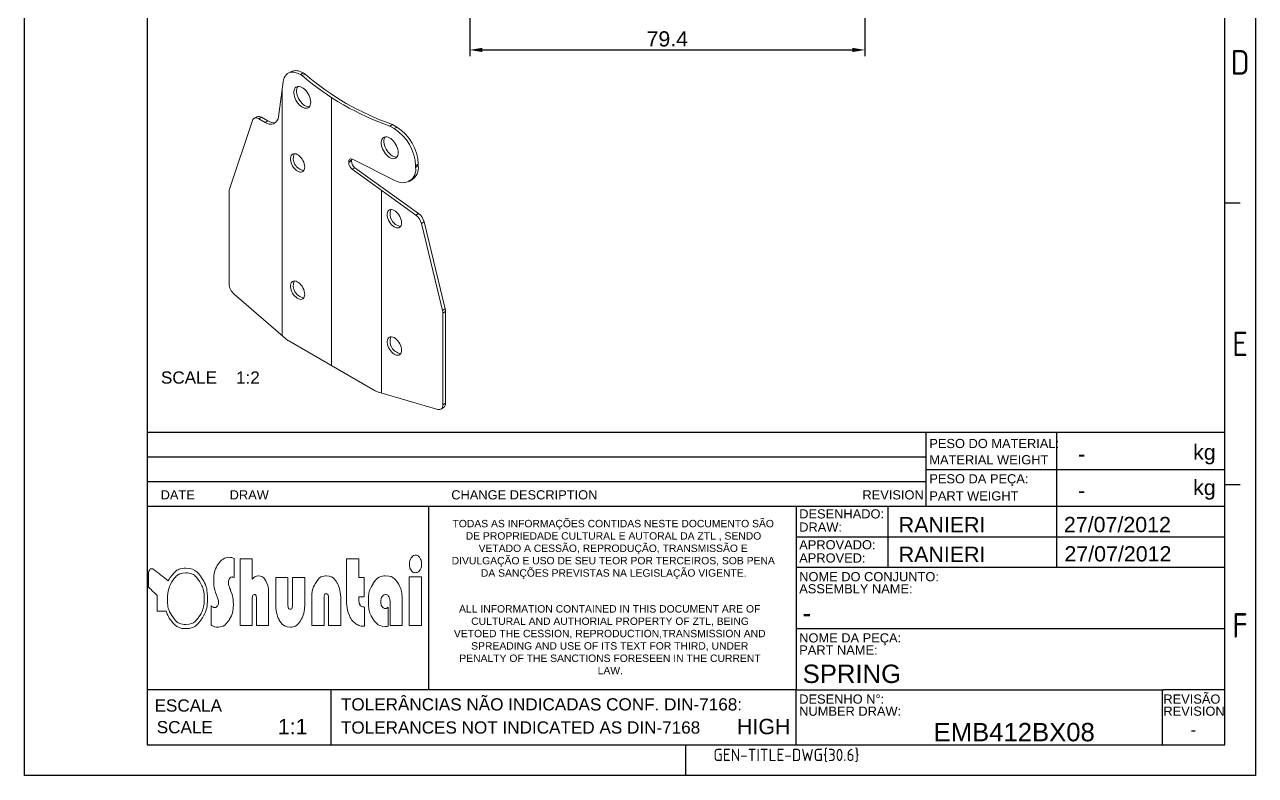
# Model space of a CAD drawing. Header units: millimetres. Extents: x 4564 to 4807, y 1240 to 1579.
# Drawn here: x 4564.4 to 4807.1, y 1240.1 to 1388.2 of the extents above; entities that cross this region are included whole.
import ezdxf
from ezdxf.enums import TextEntityAlignment as Align

# ---------------------------------------------------------------- set-up
doc = ezdxf.new("R2010")
doc.units = ezdxf.units.MM
doc.layers.add('AM_0', color=7, linetype='Continuous', lineweight=20)
doc.layers.add('AM_5', color=3, linetype='Continuous', lineweight=25)
doc.styles.add('ACISOTS', font='isocp.shx', dxfattribs={"height": 1})
doc.styles.get("Standard").update_dxf_attribs({"font": 'arial.ttf'})
doc.dimstyles.new('ISO-25', dxfattribs={"dimtxt": 3, "dimasz": 2.5, "dimexe": 1.25, "dimexo": 0.625, "dimtad": 1, "dimtxsty": 'Standard', "dimcen": 2.5, "dimadec": 0, "dimazin": 0, "dimtfac": 1, "dimtmove": 0, "dimatfit": 3, "dimfxl": 1, "dimarcsym": 0})

# ---------------------------------------------------------------- blocks, each defined once
blk = doc.blocks.new('*D11')
at = {"layer": 'AM_5', "color": 0, "lineweight": -2, "transparency": 16777216}
for p, q in [((4652.16, 1409.04), (4652.16, 1381.97)), ((4730.08, 1409.53), (4730.08, 1381.97)), ((4654.66, 1383.22), (4727.58, 1383.22))]:
    blk.add_line(p, q, dxfattribs=at)
at = {"layer": 'AM_5', "color": 0, "transparency": 16777216}
for points in [[(4654.66, 1383.64), (4654.66, 1382.8), (4652.16, 1383.22)], [(4727.58, 1383.64), (4727.58, 1382.8), (4730.08, 1383.22)]]:
    blk.add_solid(points, dxfattribs=at)
at = {"layer": 'Defpoints', "color": 0, "transparency": 16777216}
for p in [(4730.08, 1410.15), (4652.16, 1409.67), (4730.08, 1383.22)]:
    blk.add_point(p, dxfattribs=at)
at = {"layer": 'AM_5', "color": 0, "transparency": 16777216, "insert": (4691.12, 1385.38), "char_height": 3, "attachment_point": 5}
blk.add_mtext('79.4', dxfattribs=at)

msp = doc.modelspace()

# ---------------------------------------------------------------- linework, layer by layer
at = {"color": 135, "lineweight": 25}
for p, q in [((4564.388, 1240.097), (4564.388, 1579.4)), ((4807.092, 1579.4), (4807.092, 1240.097)), ((4804.073, 1352.997), (4801.054, 1352.997)), ((4804.073, 1297.452), (4801.054, 1297.452)), ((4694.796, 1240.097), (4694.796, 1246.134)), ((4807.092, 1240.097), (4564.388, 1240.097))]:
    msp.add_line(p, q, dxfattribs=at)
for p, q in [((4588.537, 1573.362), (4588.537, 1246.134)), ((4801.054, 1246.134), (4801.054, 1573.362)), ((4588.537, 1307.716), (4588.537, 1246.134)), ((4801.054, 1307.716), (4588.537, 1307.716)), ((4742.187, 1293.226), (4742.187, 1307.716)), ((4767.848, 1307.716), (4767.848, 1300.471)), ((4801.054, 1246.134), (4801.054, 1307.716)), ((4742.187, 1302.886), (4588.537, 1302.886)), ((4742.187, 1300.471), (4801.054, 1300.471)), ((4767.848, 1300.471), (4767.848, 1293.226)), ((4588.537, 1298.056), (4742.187, 1298.056)), ((4588.537, 1293.226), (4716.53, 1293.226)), ((4644.001, 1293.226), (4644.001, 1257.002)), ((4716.53, 1293.226), (4716.53, 1270.284)), ((4716.53, 1293.226), (4801.054, 1293.226)), ((4734.643, 1293.226), (4734.643, 1281.151)), ((4767.848, 1293.226), (4767.848, 1281.151)), ((4716.53, 1287.189), (4801.054, 1287.189)), ((4716.53, 1281.151), (4801.054, 1281.151)), ((4716.53, 1270.284), (4716.53, 1257.002)), ((4716.53, 1269.076), (4801.054, 1269.076)), ((4716.53, 1257.002), (4588.537, 1257.002)), ((4624.762, 1257.002), (4624.762, 1246.134)), ((4716.53, 1246.134), (4716.53, 1257.002)), ((4716.53, 1257.002), (4788.979, 1257.002)), ((4788.682, 1257.002), (4788.682, 1246.134)), ((4801.054, 1257.002), (4788.979, 1257.002)), ((4588.537, 1246.134), (4801.054, 1246.134)), ((4588.537, 1246.134), (4801.054, 1246.134))]:
    msp.add_line(p, q)
at = {"color": 7, "linetype": 'Continuous', "lineweight": 15}
for p, q in [((4616.857, 1378.925), (4616.327, 1378.619)), ((4619.295, 1378.684), (4618.764, 1378.378)), ((4619.68, 1378.461), (4619.295, 1378.684)), ((4615.351, 1376.922), (4614.449, 1370.032)), ((4619.15, 1378.155), (4618.764, 1378.378)), ((4619.15, 1378.155), (4619.68, 1378.461)), ((4615.184, 1375.65), (4615.184, 1326.829)), ((4624.872, 1373.862), (4624.872, 1320.96)), ((4609.308, 1369.306), (4604.759, 1355.767)), ((4610.161, 1370.035), (4609.631, 1369.729)), ((4611.099, 1369.942), (4610.568, 1369.636)), ((4611.823, 1368.912), (4610.568, 1369.636)), ((4612.353, 1369.218), (4611.099, 1369.942)), ((4611.823, 1368.912), (4612.353, 1369.218)), ((4636.908, 1368.516), (4636.377, 1368.21)), ((4637.246, 1367.708), (4636.377, 1368.21)), ((4637.776, 1368.014), (4636.908, 1368.516)), ((4637.246, 1367.708), (4637.776, 1368.014)), ((4629.034, 1361.645), (4637.542, 1357.42)), ((4628.824, 1361.462), (4628.294, 1361.156)), ((4628.294, 1360.988), (4628.824, 1361.294)), ((4628.294, 1360.988), (4628.294, 1361.156)), ((4628.824, 1361.294), (4628.824, 1361.462)), ((4629.523, 1359.979), (4628.992, 1359.673)), ((4641.537, 1350.652), (4628.992, 1359.673)), ((4642.067, 1350.958), (4629.523, 1359.979)), ((4642.019, 1360.666), (4641.489, 1360.36)), ((4641.489, 1360.029), (4641.489, 1360.36)), ((4641.489, 1360.029), (4642.019, 1360.335)), ((4642.019, 1360.335), (4642.019, 1360.666)), ((4640.246, 1357.282), (4640.776, 1357.588)), ((4604.694, 1355.331), (4604.694, 1337.101)), ((4634.779, 1355.512), (4634.779, 1315.516)), ((4641.537, 1350.652), (4642.067, 1350.958)), ((4643.167, 1349.277), (4642.636, 1348.971)), ((4646.791, 1331.809), (4642.636, 1348.971)), ((4647.321, 1332.115), (4643.167, 1349.277)), ((4605.699, 1335.036), (4615.83, 1326.271)), ((4646.791, 1331.809), (4647.321, 1332.115)), ((4647.386, 1331.604), (4646.855, 1331.298)), ((4646.855, 1313.217), (4646.855, 1331.298)), ((4647.386, 1313.524), (4647.386, 1331.604)), ((4616.471, 1325.81), (4633.498, 1315.98)), ((4634.14, 1315.701), (4645.85, 1312.312)), ((4646.855, 1313.217), (4647.386, 1313.524)), ((4646.467, 1312.359), (4646.997, 1312.665))]:
    msp.add_line(p, q, dxfattribs=at)
at = {"color": 7, "linetype": 'Continuous', "lineweight": 15, "flags": 128}
for points in [[(4618.764, 1378.378), (4618.354, 1378.586), (4617.95, 1378.735), (4617.557, 1378.822), (4617.181, 1378.847), (4616.828, 1378.808), (4616.503, 1378.707), (4616.209, 1378.544), (4615.952, 1378.322), (4615.735, 1378.045), (4615.561, 1377.716), (4615.432, 1377.34), (4615.351, 1376.922)], [(4620.816, 1372.906), (4620.795, 1373.228), (4620.73, 1373.567), (4620.625, 1373.913), (4620.481, 1374.258), (4620.303, 1374.594), (4620.095, 1374.91), (4619.862, 1375.2), (4619.61, 1375.455), (4619.347, 1375.669), (4619.078, 1375.837), (4618.812, 1375.954), (4618.553, 1376.016), (4618.31, 1376.023), (4618.089, 1375.975), (4617.895, 1375.872), (4617.734, 1375.717), (4617.609, 1375.514), (4617.524, 1375.269), (4617.481, 1374.987), (4617.481, 1374.677), (4617.524, 1374.345), (4617.609, 1374.002), (4617.734, 1373.655), (4617.895, 1373.313), (4618.089, 1372.986), (4618.31, 1372.682), (4618.553, 1372.409), (4618.812, 1372.173), (4619.078, 1371.982), (4619.347, 1371.839), (4619.61, 1371.749), (4619.862, 1371.714), (4620.095, 1371.735), (4620.303, 1371.811), (4620.481, 1371.941), (4620.625, 1372.12), (4620.73, 1372.345), (4620.795, 1372.609), (4620.816, 1372.906)], [(4618.26, 1376.017), (4618.139, 1375.82), (4618.054, 1375.575), (4618.011, 1375.293), (4618.011, 1374.983), (4618.054, 1374.651), (4618.139, 1374.308), (4618.264, 1373.961), (4618.426, 1373.619), (4618.619, 1373.292), (4618.841, 1372.988), (4619.084, 1372.715), (4619.342, 1372.479), (4619.609, 1372.288), (4619.877, 1372.145), (4620.141, 1372.055), (4620.392, 1372.02), (4620.562, 1372.03)], [(4610.568, 1369.636), (4610.361, 1369.737), (4610.159, 1369.798), (4609.967, 1369.817), (4609.789, 1369.793), (4609.631, 1369.729), (4609.496, 1369.624), (4609.387, 1369.482), (4609.308, 1369.306)], [(4638.052, 1362.956), (4638.03, 1363.278), (4637.966, 1363.617), (4637.861, 1363.963), (4637.717, 1364.308), (4637.539, 1364.644), (4637.33, 1364.96), (4637.098, 1365.25), (4636.846, 1365.505), (4636.583, 1365.719), (4636.314, 1365.887), (4636.047, 1366.004), (4635.789, 1366.066), (4635.546, 1366.073), (4635.325, 1366.025), (4635.131, 1365.922), (4634.969, 1365.767), (4634.845, 1365.564), (4634.759, 1365.319), (4634.716, 1365.037), (4634.716, 1364.727), (4634.759, 1364.395), (4634.845, 1364.052), (4634.969, 1363.705), (4635.131, 1363.363), (4635.325, 1363.036), (4635.546, 1362.732), (4635.789, 1362.459), (4636.047, 1362.223), (4636.314, 1362.032), (4636.583, 1361.889), (4636.846, 1361.799), (4637.098, 1361.764), (4637.33, 1361.785), (4637.539, 1361.861), (4637.717, 1361.991), (4637.861, 1362.17), (4637.966, 1362.395), (4638.03, 1362.659), (4638.052, 1362.956)], [(4635.496, 1366.067), (4635.375, 1365.87), (4635.29, 1365.625), (4635.247, 1365.343), (4635.247, 1365.033), (4635.29, 1364.701), (4635.375, 1364.358), (4635.5, 1364.011), (4635.661, 1363.669), (4635.855, 1363.342), (4636.076, 1363.038), (4636.319, 1362.765), (4636.578, 1362.53), (4636.844, 1362.338), (4637.113, 1362.195), (4637.377, 1362.105), (4637.628, 1362.07), (4637.798, 1362.08)], [(4619.623, 1360.122), (4619.6, 1360.425), (4619.533, 1360.744), (4619.424, 1361.069), (4619.276, 1361.39), (4619.094, 1361.696), (4618.884, 1361.978), (4618.652, 1362.226), (4618.406, 1362.433), (4618.155, 1362.591), (4617.905, 1362.696), (4617.665, 1362.745), (4617.443, 1362.735), (4617.246, 1362.667), (4617.081, 1362.544), (4616.951, 1362.368), (4616.863, 1362.147), (4616.818, 1361.887), (4616.818, 1361.596), (4616.863, 1361.284), (4616.951, 1360.96), (4617.081, 1360.636), (4617.246, 1360.321), (4617.443, 1360.026), (4617.665, 1359.76), (4617.905, 1359.532), (4618.155, 1359.349), (4618.406, 1359.216), (4618.652, 1359.139), (4618.884, 1359.12), (4619.094, 1359.159), (4619.276, 1359.255), (4619.424, 1359.405), (4619.533, 1359.604), (4619.6, 1359.845), (4619.623, 1360.122)], [(4628.294, 1361.156), (4628.308, 1361.319), (4628.349, 1361.46), (4628.417, 1361.575), (4628.508, 1361.659), (4628.619, 1361.709), (4628.747, 1361.723), (4628.887, 1361.702), (4629.034, 1361.645)], [(4628.858, 1361.709), (4628.838, 1361.625), (4628.824, 1361.462)], [(4638.715, 1349.101), (4638.692, 1349.403), (4638.625, 1349.723), (4638.516, 1350.048), (4638.368, 1350.369), (4638.186, 1350.675), (4637.975, 1350.957), (4637.744, 1351.205), (4637.498, 1351.411), (4637.246, 1351.57), (4636.997, 1351.675), (4636.757, 1351.723), (4636.535, 1351.713), (4636.338, 1351.646), (4636.173, 1351.522), (4636.043, 1351.347), (4635.955, 1351.126), (4635.91, 1350.865), (4635.91, 1350.574), (4635.955, 1350.262), (4636.043, 1349.939), (4636.173, 1349.614), (4636.338, 1349.3), (4636.535, 1349.004), (4636.757, 1348.738), (4636.997, 1348.51), (4637.246, 1348.327), (4637.498, 1348.195), (4637.744, 1348.118), (4637.975, 1348.098), (4638.186, 1348.137), (4638.368, 1348.233), (4638.516, 1348.383), (4638.625, 1348.582), (4638.692, 1348.824), (4638.715, 1349.101)], [(4619.623, 1335.013), (4619.6, 1335.316), (4619.533, 1335.635), (4619.424, 1335.961), (4619.276, 1336.282), (4619.094, 1336.588), (4618.884, 1336.869), (4618.652, 1337.117), (4618.406, 1337.324), (4618.155, 1337.482), (4617.905, 1337.587), (4617.665, 1337.636), (4617.443, 1337.626), (4617.246, 1337.558), (4617.081, 1337.435), (4616.951, 1337.26), (4616.863, 1337.039), (4616.818, 1336.778), (4616.818, 1336.487), (4616.863, 1336.175), (4616.951, 1335.852), (4617.081, 1335.527), (4617.246, 1335.212), (4617.443, 1334.917), (4617.665, 1334.651), (4617.905, 1334.423), (4618.155, 1334.24), (4618.406, 1334.108), (4618.652, 1334.031), (4618.884, 1334.011), (4619.094, 1334.05), (4619.276, 1334.146), (4619.424, 1334.296), (4619.533, 1334.495), (4619.6, 1334.737), (4619.623, 1335.013)], [(4638.715, 1323.992), (4638.692, 1324.295), (4638.625, 1324.614), (4638.516, 1324.939), (4638.368, 1325.26), (4638.186, 1325.566), (4637.975, 1325.848), (4637.744, 1326.096), (4637.498, 1326.303), (4637.246, 1326.461), (4636.997, 1326.566), (4636.757, 1326.614), (4636.535, 1326.605), (4636.338, 1326.537), (4636.173, 1326.413), (4636.043, 1326.238), (4635.955, 1326.017), (4635.91, 1325.757), (4635.91, 1325.466), (4635.955, 1325.154), (4636.043, 1324.83), (4636.173, 1324.506), (4636.338, 1324.191), (4636.535, 1323.896), (4636.757, 1323.63), (4636.997, 1323.402), (4637.246, 1323.218), (4637.498, 1323.086), (4637.744, 1323.009), (4637.975, 1322.99), (4638.186, 1323.029), (4638.368, 1323.125), (4638.516, 1323.274), (4638.625, 1323.473), (4638.692, 1323.715), (4638.715, 1323.992)], [(4645.85, 1312.312), (4646.058, 1312.274), (4646.252, 1312.282), (4646.425, 1312.337), (4646.574, 1312.437), (4646.695, 1312.58), (4646.783, 1312.761), (4646.837, 1312.975), (4646.855, 1313.217)]]:
    msp.add_lwpolyline(points, dxfattribs=at)
at = {"color": 7, "linetype": 'Continuous', "lineweight": 15}
for centre, radius, start, end in [((4617.861, 1376.637), 2.498, 54.99441, 113.69513), ((4654.023, 1418.671), 53.457, 229.27996, 250.72542), ((4654.554, 1418.977), 53.457, 229.27996, 250.72542), ((4610.548, 1369.159), 0.957, 54.87485, 113.81469), ((4612.85, 1370.141), 1.602, 230.11698, 356.08267), ((4613.508, 1370.932), 2.066, 236.02929, 282.1882), ((4632.302, 1359.955), 9.196, 2.52416, 57.47584), ((4632.832, 1360.261), 9.196, 2.52432, 57.47568), ((4619.843, 1361.872), 2.477, 159.34684, 260.64779), ((4630.045, 1361.075), 1.754, 182.85369, 233.10129), ((4630.576, 1361.381), 1.754, 182.85369, 233.10129), ((4638.935, 1359.602), 2.589, 237.44666, 9.48626), ((4639.063, 1360.018), 2.973, 305.18825, 6.12393), ((4606.067, 1355.349), 1.373, 162.29664, 180.75936), ((4638.935, 1350.85), 2.477, 159.34684, 260.64779), ((4639.7, 1348.251), 3.023, 13.77818, 52.58608), ((4640.231, 1348.557), 3.023, 13.77818, 52.58608), ((4619.843, 1336.763), 2.477, 159.34684, 260.64779), ((4607.629, 1337.252), 2.939, 182.93498, 228.95484), ((4644.671, 1331.28), 2.184, 0.4772, 14.00906), ((4645.202, 1331.586), 2.184, 0.4772, 14.00906), ((4618.583, 1329.424), 4.186, 228.86523, 239.69685), ((4638.935, 1325.742), 2.477, 159.34684, 260.64779), ((4634.972, 1318.49), 2.91, 239.56286, 253.37083), ((4646.465, 1313.423), 0.926, 305.08161, 6.23057)]:
    msp.add_arc(centre, radius, start, end, dxfattribs=at)
at = {"layer": 'AM_0', "color": 7, "lineweight": 20}
for points, knots in [([(4604.668, 1283.124), (4603.853, 1283.124), (4603.157, 1282.671), (4602.565, 1281.785), (4602.565, 1281.785), (4601.973, 1280.88), (4601.684, 1279.816), (4601.684, 1278.595), (4601.684, 1278.595), (4601.684, 1277.552), (4601.882, 1276.528), (4602.263, 1275.504), (4602.263, 1275.504), (4602.512, 1274.854), (4602.631, 1274.441), (4602.631, 1274.244), (4602.631, 1274.244), (4602.631, 1273.949), (4602.552, 1273.712), (4602.407, 1273.515), (4602.407, 1273.515), (4602.25, 1273.318), (4602.066, 1273.22), (4601.829, 1273.22), (4601.829, 1273.22), (4601.645, 1273.22), (4601.421, 1273.338), (4601.172, 1273.574), (4601.172, 1273.574), (4601.172, 1273.574), (4601.172, 1269.774), (4601.172, 1269.774), (4601.172, 1269.774), (4601.579, 1269.479), (4602, 1269.341), (4602.42, 1269.341), (4602.42, 1269.341), (4603.288, 1269.341), (4604.037, 1269.774), (4604.642, 1270.66), (4604.642, 1270.66), (4605.247, 1271.546), (4605.549, 1272.629), (4605.549, 1273.909), (4605.549, 1273.909), (4605.549, 1274.776), (4605.365, 1275.681), (4605.01, 1276.607), (4605.01, 1276.607), (4605.01, 1276.607), (4604.813, 1277.138), (4604.813, 1277.138), (4604.813, 1277.138), (4604.655, 1277.532), (4604.576, 1277.867), (4604.576, 1278.123), (4604.576, 1278.123), (4604.576, 1278.438), (4604.642, 1278.694), (4604.787, 1278.911), (4604.787, 1278.911), (4604.931, 1279.127), (4605.102, 1279.245), (4605.299, 1279.245), (4605.299, 1279.245), (4605.404, 1279.245), (4605.549, 1279.206), (4605.733, 1279.127), (4605.733, 1279.127), (4605.733, 1279.127), (4605.733, 1282.868), (4605.733, 1282.868), (4605.733, 1282.868), (4605.391, 1283.045), (4605.036, 1283.124), (4604.668, 1283.124), (4604.668, 1283.124), (4604.668, 1283.124), (4604.668, 1283.124), (4604.668, 1283.124)], [0, 0, 0, 0, 0.047619, 0.047619, 0.047619, 0.0714286, 0.0952381, 0.0952381, 0.0952381, 0.1190476, 0.1428571, 0.1428571, 0.1428571, 0.1666667, 0.1904762, 0.1904762, 0.1904762, 0.2142857, 0.2380952, 0.2380952, 0.2380952, 0.2619048, 0.2857143, 0.2857143, 0.2857143, 0.3095238, 0.3333333, 0.3333333, 0.3333333, 0.3571429, 0.3809524, 0.3809524, 0.3809524, 0.4047619, 0.4285714, 0.4285714, 0.4285714, 0.452381, 0.4761905, 0.4761905, 0.4761905, 0.5, 0.5238095, 0.5238095, 0.5238095, 0.547619, 0.5714286, 0.5714286, 0.5714286, 0.5952381, 0.6190476, 0.6190476, 0.6190476, 0.6428571, 0.6666667, 0.6666667, 0.6666667, 0.6904762, 0.7142857, 0.7142857, 0.7142857, 0.7380952, 0.7619048, 0.7619048, 0.7619048, 0.7857143, 0.8095238, 0.8095238, 0.8095238, 0.8333333, 0.8571429, 0.8571429, 0.8571429, 0.8809524, 0.9047619, 0.9047619, 0.9047619, 0.952381, 1, 1, 1, 1]), ([(4606.877, 1282.809), (4606.877, 1282.809), (4606.877, 1269.676), (4606.877, 1269.676), (4606.877, 1269.676), (4606.877, 1269.676), (4609.282, 1269.676), (4609.282, 1269.676), (4609.282, 1269.676), (4609.282, 1269.676), (4609.282, 1274.894), (4609.282, 1274.894), (4609.282, 1274.894), (4609.282, 1275.484), (4609.414, 1275.78), (4609.676, 1275.78), (4609.676, 1275.78), (4609.847, 1275.78), (4609.953, 1275.701), (4610.018, 1275.563), (4610.018, 1275.563), (4610.071, 1275.425), (4610.097, 1275.15), (4610.097, 1274.736), (4610.097, 1274.736), (4610.097, 1274.736), (4610.097, 1269.676), (4610.097, 1269.676), (4610.097, 1269.676), (4610.097, 1269.676), (4612.503, 1269.676), (4612.503, 1269.676), (4612.503, 1269.676), (4612.503, 1269.676), (4612.503, 1275.76), (4612.503, 1275.76), (4612.503, 1275.76), (4612.503, 1276.882), (4612.319, 1277.788), (4611.964, 1278.458), (4611.964, 1278.458), (4611.596, 1279.127), (4611.109, 1279.462), (4610.505, 1279.462), (4610.505, 1279.462), (4610.097, 1279.462), (4609.69, 1279.245), (4609.282, 1278.792), (4609.282, 1278.792), (4609.282, 1278.792), (4609.282, 1282.809), (4609.282, 1282.809), (4609.282, 1282.809), (4609.282, 1282.809), (4606.877, 1282.809), (4606.877, 1282.809)], [0, 0, 0, 0, 0.0666667, 0.0666667, 0.0666667, 0.1, 0.1333333, 0.1333333, 0.1333333, 0.1666667, 0.2, 0.2, 0.2, 0.2333333, 0.2666667, 0.2666667, 0.2666667, 0.3, 0.3333333, 0.3333333, 0.3333333, 0.3666667, 0.4, 0.4, 0.4, 0.4333333, 0.4666667, 0.4666667, 0.4666667, 0.5, 0.5333333, 0.5333333, 0.5333333, 0.5666667, 0.6, 0.6, 0.6, 0.6333333, 0.6666667, 0.6666667, 0.6666667, 0.7, 0.7333333, 0.7333333, 0.7333333, 0.7666667, 0.8, 0.8, 0.8, 0.8333333, 0.8666667, 0.8666667, 0.8666667, 0.9333333, 1, 1, 1, 1]), ([(4627.869, 1282.809), (4627.869, 1282.809), (4627.869, 1274.933), (4627.869, 1274.933), (4627.869, 1274.933), (4627.869, 1273.555), (4628.053, 1272.472), (4628.421, 1271.645), (4628.421, 1271.645), (4628.71, 1270.995), (4629.092, 1270.483), (4629.578, 1270.109), (4629.578, 1270.109), (4630.064, 1269.735), (4630.577, 1269.538), (4631.116, 1269.538), (4631.116, 1269.538), (4631.182, 1269.538), (4631.274, 1269.538), (4631.392, 1269.538), (4631.392, 1269.538), (4631.392, 1269.538), (4631.392, 1273.318), (4631.392, 1273.318), (4631.392, 1273.318), (4630.971, 1273.318), (4630.669, 1273.456), (4630.511, 1273.752), (4630.511, 1273.752), (4630.354, 1274.047), (4630.275, 1274.559), (4630.275, 1275.327), (4630.275, 1275.327), (4630.275, 1275.327), (4631.353, 1275.327), (4631.353, 1275.327), (4631.353, 1275.327), (4631.353, 1275.327), (4631.353, 1279.127), (4631.353, 1279.127), (4631.353, 1279.127), (4631.353, 1279.127), (4630.275, 1279.127), (4630.275, 1279.127), (4630.275, 1279.127), (4630.275, 1279.127), (4630.275, 1282.809), (4630.275, 1282.809), (4630.275, 1282.809), (4630.275, 1282.809), (4627.869, 1282.809), (4627.869, 1282.809)], [0, 0, 0, 0, 0.0714286, 0.0714286, 0.0714286, 0.1071429, 0.1428571, 0.1428571, 0.1428571, 0.1785714, 0.2142857, 0.2142857, 0.2142857, 0.25, 0.2857143, 0.2857143, 0.2857143, 0.3214286, 0.3571429, 0.3571429, 0.3571429, 0.3928571, 0.4285714, 0.4285714, 0.4285714, 0.4642857, 0.5, 0.5, 0.5, 0.5357143, 0.5714286, 0.5714286, 0.5714286, 0.6071429, 0.6428571, 0.6428571, 0.6428571, 0.6785714, 0.7142857, 0.7142857, 0.7142857, 0.75, 0.7857143, 0.7857143, 0.7857143, 0.8214286, 0.8571429, 0.8571429, 0.8571429, 0.9285714, 1, 1, 1, 1]), ([(4640.62, 1283.026), (4640.383, 1282.671), (4640.265, 1282.278), (4640.265, 1281.805), (4640.265, 1281.805), (4640.265, 1281.313), (4640.383, 1280.899), (4640.607, 1280.565), (4640.607, 1280.565), (4640.83, 1280.249), (4641.119, 1280.092), (4641.474, 1280.092), (4641.474, 1280.092), (4641.816, 1280.092), (4642.105, 1280.249), (4642.329, 1280.565), (4642.329, 1280.565), (4642.552, 1280.899), (4642.67, 1281.313), (4642.67, 1281.805), (4642.67, 1281.805), (4642.67, 1282.278), (4642.552, 1282.671), (4642.316, 1283.026), (4642.316, 1283.026), (4642.079, 1283.36), (4641.79, 1283.538), (4641.474, 1283.538), (4641.474, 1283.538), (4641.146, 1283.538), (4640.856, 1283.36), (4640.62, 1283.026), (4640.62, 1283.026), (4640.62, 1283.026), (4640.62, 1283.026), (4640.62, 1283.026)], [0, 0, 0, 0, 0.1, 0.1, 0.1, 0.15, 0.2, 0.2, 0.2, 0.25, 0.3, 0.3, 0.3, 0.35, 0.4, 0.4, 0.4, 0.45, 0.5, 0.5, 0.5, 0.55, 0.6, 0.6, 0.6, 0.65, 0.7, 0.7, 0.7, 0.75, 0.8, 0.8, 0.8, 0.9, 1, 1, 1, 1]), ([(4589.676, 1280.837), (4589.676, 1280.837), (4589.161, 1280.837), (4589.161, 1280.837), (4589.161, 1280.837), (4589.161, 1280.837), (4588.811, 1280.184), (4588.811, 1280.184), (4588.811, 1280.184), (4588.811, 1280.184), (4588.811, 1277.218), (4588.811, 1277.218), (4588.811, 1277.218), (4588.811, 1277.218), (4590.558, 1275.583), (4590.558, 1275.583), (4590.558, 1275.583), (4590.558, 1275.583), (4590.558, 1272.524), (4590.558, 1272.524), (4590.558, 1272.524), (4590.558, 1272.524), (4592.288, 1272.524), (4592.288, 1272.524), (4592.288, 1272.524), (4592.487, 1271.894), (4592.787, 1271.31), (4593.153, 1270.797), (4593.153, 1270.797), (4594.001, 1269.629), (4595.016, 1269.045), (4596.18, 1269.045), (4596.18, 1269.045), (4597.361, 1269.045), (4598.359, 1269.629), (4599.191, 1270.797), (4599.191, 1270.797), (4600.023, 1271.964), (4600.438, 1273.365), (4600.438, 1275), (4600.438, 1275), (4600.438, 1276.658), (4600.023, 1278.059), (4599.191, 1279.226), (4599.191, 1279.226), (4598.359, 1280.394), (4597.361, 1280.977), (4596.18, 1280.977), (4596.18, 1280.977), (4595.016, 1280.977), (4594.001, 1280.394), (4593.153, 1279.226), (4593.153, 1279.226), (4592.987, 1278.993), (4592.853, 1278.736), (4592.72, 1278.502), (4592.72, 1278.502), (4592.72, 1278.502), (4589.676, 1280.837), (4589.676, 1280.837)], [0, 0, 0, 0, 0.0625, 0.0625, 0.0625, 0.09375, 0.125, 0.125, 0.125, 0.15625, 0.1875, 0.1875, 0.1875, 0.21875, 0.25, 0.25, 0.25, 0.28125, 0.3125, 0.3125, 0.3125, 0.34375, 0.375, 0.375, 0.375, 0.40625, 0.4375, 0.4375, 0.4375, 0.46875, 0.5, 0.5, 0.5, 0.53125, 0.5625, 0.5625, 0.5625, 0.59375, 0.625, 0.625, 0.625, 0.65625, 0.6875, 0.6875, 0.6875, 0.71875, 0.75, 0.75, 0.75, 0.78125, 0.8125, 0.8125, 0.8125, 0.84375, 0.875, 0.875, 0.875, 0.9375, 1, 1, 1, 1]), ([(4592.537, 1274.976), (4592.537, 1276.377), (4592.903, 1277.568), (4593.602, 1278.572), (4593.602, 1278.572), (4594.301, 1279.553), (4595.166, 1280.067), (4596.18, 1280.067), (4596.18, 1280.067), (4597.178, 1280.067), (4598.043, 1279.553), (4598.742, 1278.572), (4598.742, 1278.572), (4599.457, 1277.568), (4599.806, 1276.377), (4599.806, 1274.976), (4599.806, 1274.976), (4599.806, 1273.552), (4599.457, 1272.338), (4598.742, 1271.357), (4598.742, 1271.357), (4598.043, 1270.353), (4597.178, 1269.863), (4596.18, 1269.863), (4596.18, 1269.863), (4595.166, 1269.863), (4594.301, 1270.353), (4593.602, 1271.357), (4593.602, 1271.357), (4592.903, 1272.338), (4592.537, 1273.552), (4592.537, 1274.976)], [0, 0, 0, 0, 0.1111111, 0.1111111, 0.1111111, 0.1666667, 0.2222222, 0.2222222, 0.2222222, 0.2777778, 0.3333333, 0.3333333, 0.3333333, 0.3888889, 0.4444444, 0.4444444, 0.4444444, 0.5, 0.5555556, 0.5555556, 0.5555556, 0.6111111, 0.6666667, 0.6666667, 0.6666667, 0.7222222, 0.7777778, 0.7777778, 0.7777778, 0.8888889, 1, 1, 1, 1]), ([(4613.909, 1274.067), (4613.909, 1272.688), (4614.119, 1271.605), (4614.553, 1270.837), (4614.553, 1270.837), (4615.119, 1269.833), (4615.841, 1269.341), (4616.762, 1269.341), (4616.762, 1269.341), (4617.564, 1269.341), (4618.234, 1269.774), (4618.786, 1270.621), (4618.786, 1270.621), (4619.338, 1271.487), (4619.614, 1272.531), (4619.614, 1273.791), (4619.614, 1273.791), (4619.614, 1273.791), (4619.614, 1279.127), (4619.614, 1279.127), (4619.614, 1279.127), (4619.614, 1279.127), (4617.209, 1279.127), (4617.209, 1279.127), (4617.209, 1279.127), (4617.209, 1279.127), (4617.209, 1273.712), (4617.209, 1273.712), (4617.209, 1273.712), (4617.209, 1273.161), (4617.064, 1272.885), (4616.762, 1272.885), (4616.762, 1272.885), (4616.459, 1272.885), (4616.315, 1273.161), (4616.315, 1273.712), (4616.315, 1273.712), (4616.315, 1273.712), (4616.315, 1279.127), (4616.315, 1279.127), (4616.315, 1279.127), (4616.315, 1279.127), (4613.909, 1279.127), (4613.909, 1279.127), (4613.909, 1279.127), (4613.909, 1279.127), (4613.909, 1274.067), (4613.909, 1274.067)], [0, 0, 0, 0, 0.0769231, 0.0769231, 0.0769231, 0.1153846, 0.1538462, 0.1538462, 0.1538462, 0.1923077, 0.2307692, 0.2307692, 0.2307692, 0.2692308, 0.3076923, 0.3076923, 0.3076923, 0.3461538, 0.3846154, 0.3846154, 0.3846154, 0.4230769, 0.4615385, 0.4615385, 0.4615385, 0.5, 0.5384615, 0.5384615, 0.5384615, 0.5769231, 0.6153846, 0.6153846, 0.6153846, 0.6538462, 0.6923077, 0.6923077, 0.6923077, 0.7307692, 0.7692308, 0.7692308, 0.7692308, 0.8076923, 0.8461538, 0.8461538, 0.8461538, 0.9230769, 1, 1, 1, 1]), ([(4626.726, 1274.736), (4626.726, 1276.114), (4626.515, 1277.197), (4626.081, 1277.965), (4626.081, 1277.965), (4625.529, 1278.97), (4624.793, 1279.462), (4623.873, 1279.462), (4623.873, 1279.462), (4623.071, 1279.462), (4622.401, 1279.029), (4621.849, 1278.182), (4621.849, 1278.182), (4621.297, 1277.316), (4621.021, 1276.272), (4621.021, 1275.032), (4621.021, 1275.032), (4621.021, 1275.032), (4621.021, 1269.676), (4621.021, 1269.676), (4621.021, 1269.676), (4621.021, 1269.676), (4623.426, 1269.676), (4623.426, 1269.676), (4623.426, 1269.676), (4623.426, 1269.676), (4623.426, 1275.091), (4623.426, 1275.091), (4623.426, 1275.091), (4623.426, 1275.642), (4623.571, 1275.918), (4623.873, 1275.918), (4623.873, 1275.918), (4624.175, 1275.918), (4624.32, 1275.642), (4624.32, 1275.091), (4624.32, 1275.091), (4624.32, 1275.091), (4624.32, 1269.676), (4624.32, 1269.676), (4624.32, 1269.676), (4624.32, 1269.676), (4626.726, 1269.676), (4626.726, 1269.676), (4626.726, 1269.676), (4626.726, 1269.676), (4626.726, 1274.736), (4626.726, 1274.736)], [0, 0, 0, 0, 0.0769231, 0.0769231, 0.0769231, 0.1153846, 0.1538462, 0.1538462, 0.1538462, 0.1923077, 0.2307692, 0.2307692, 0.2307692, 0.2692308, 0.3076923, 0.3076923, 0.3076923, 0.3461538, 0.3846154, 0.3846154, 0.3846154, 0.4230769, 0.4615385, 0.4615385, 0.4615385, 0.5, 0.5384615, 0.5384615, 0.5384615, 0.5769231, 0.6153846, 0.6153846, 0.6153846, 0.6538462, 0.6923077, 0.6923077, 0.6923077, 0.7307692, 0.7692308, 0.7692308, 0.7692308, 0.8076923, 0.8461538, 0.8461538, 0.8461538, 0.9230769, 1, 1, 1, 1]), ([(4635.506, 1273.023), (4635.257, 1273.023), (4635.046, 1273.161), (4634.875, 1273.417), (4634.875, 1273.417), (4634.705, 1273.673), (4634.626, 1273.988), (4634.626, 1274.382), (4634.626, 1274.382), (4634.626, 1274.756), (4634.718, 1275.091), (4634.902, 1275.366), (4634.902, 1275.366), (4635.086, 1275.642), (4635.296, 1275.78), (4635.546, 1275.78), (4635.546, 1275.78), (4635.822, 1275.78), (4636.045, 1275.622), (4636.203, 1275.327), (4636.203, 1275.327), (4636.374, 1275.032), (4636.453, 1274.618), (4636.453, 1274.126), (4636.453, 1274.126), (4636.453, 1274.126), (4636.453, 1269.676), (4636.453, 1269.676), (4636.453, 1269.676), (4636.453, 1269.676), (4638.858, 1269.676), (4638.858, 1269.676), (4638.858, 1269.676), (4638.858, 1269.676), (4638.858, 1274.382), (4638.858, 1274.382), (4638.858, 1274.382), (4638.858, 1275.957), (4638.556, 1277.197), (4637.965, 1278.103), (4637.965, 1278.103), (4637.373, 1279.009), (4636.545, 1279.462), (4635.52, 1279.462), (4635.52, 1279.462), (4634.586, 1279.462), (4633.798, 1278.97), (4633.153, 1278.005), (4633.153, 1278.005), (4632.509, 1277.04), (4632.181, 1275.859), (4632.181, 1274.48), (4632.181, 1274.48), (4632.181, 1273.043), (4632.496, 1271.842), (4633.14, 1270.897), (4633.14, 1270.897), (4633.784, 1269.951), (4634.586, 1269.479), (4635.546, 1269.479), (4635.546, 1269.479), (4635.704, 1269.479), (4635.888, 1269.499), (4636.085, 1269.558), (4636.085, 1269.558), (4636.085, 1269.558), (4636.085, 1273.279), (4636.085, 1273.279), (4636.085, 1273.279), (4635.901, 1273.102), (4635.717, 1273.023), (4635.506, 1273.023), (4635.506, 1273.023), (4635.506, 1273.023), (4635.506, 1273.023), (4635.506, 1273.023)], [0, 0, 0, 0, 0.05, 0.05, 0.05, 0.075, 0.1, 0.1, 0.1, 0.125, 0.15, 0.15, 0.15, 0.175, 0.2, 0.2, 0.2, 0.225, 0.25, 0.25, 0.25, 0.275, 0.3, 0.3, 0.3, 0.325, 0.35, 0.35, 0.35, 0.375, 0.4, 0.4, 0.4, 0.425, 0.45, 0.45, 0.45, 0.475, 0.5, 0.5, 0.5, 0.525, 0.55, 0.55, 0.55, 0.575, 0.6, 0.6, 0.6, 0.625, 0.65, 0.65, 0.65, 0.675, 0.7, 0.7, 0.7, 0.725, 0.75, 0.75, 0.75, 0.775, 0.8, 0.8, 0.8, 0.825, 0.85, 0.85, 0.85, 0.875, 0.9, 0.9, 0.9, 0.95, 1, 1, 1, 1]), ([(4640.252, 1279.265), (4640.252, 1279.265), (4640.252, 1269.676), (4640.252, 1269.676), (4640.252, 1269.676), (4640.252, 1269.676), (4642.657, 1269.676), (4642.657, 1269.676), (4642.657, 1269.676), (4642.657, 1269.676), (4642.657, 1279.265), (4642.657, 1279.265), (4642.657, 1279.265), (4642.657, 1279.265), (4640.252, 1279.265), (4640.252, 1279.265)], [0, 0, 0, 0, 0.2, 0.2, 0.2, 0.3, 0.4, 0.4, 0.4, 0.5, 0.6, 0.6, 0.6, 0.8, 1, 1, 1, 1])]:
    msp.add_open_spline(points, degree=3, knots=knots, dxfattribs=at)

# ---------------------------------------------------------------- texts
at = {"color": 135, "lineweight": 25, "style": 'ACISOTS'}
for s, p in [('D', (4804.073, 1380.769)), ('E', (4804.073, 1325.224)), ('F', (4804.073, 1269.68))]:
    msp.add_text(s, height=4.83, dxfattribs=at).set_placement(p, align=Align.MIDDLE)
for s, height, p in [('SCALE    1:2', 2.41497, (4591.264, 1317.382)), ('PESO DO MATERIAL:', 1.81122, (4742.795, 1304.671)), ('kg', 3.0187, (4794.815, 1302.355)), ('MATERIAL WEIGHT', 1.81122, (4742.795, 1301.463)), ('PESO DA PEÇA:', 1.81122, (4742.795, 1297.71)), ('kg', 3.0187, (4794.815, 1295.391)), ('DATE', 1.8112, (4591.212, 1294.542)), ('DRAW', 1.8112, (4604.819, 1294.542)), ('CHANGE DESCRIPTION', 1.81122, (4648.522, 1294.542)), ('REVISION', 1.8112, (4729.603, 1294.542)), ('PART WEIGHT', 1.81122, (4742.795, 1294.33)), ('DESENHADO:', 1.8112, (4717.138, 1290.788)), ('DRAW:', 1.8112, (4717.138, 1288.183)), ('APROVADO:', 1.8112, (4717.138, 1284.688)), ('APROVED:', 1.8112, (4717.138, 1282.083)), ('NOME DO CONJUNTO:', 1.81122, (4717.138, 1278.397)), ('ASSEMBLY NAME:', 1.81122, (4717.138, 1276.012)), ('NOME DA PEÇA:', 1.81122, (4717.138, 1266.322)), ('PART NAME:', 1.8112, (4717.138, 1263.937)), ('ESCALA', 2.415, (4590.001, 1252.676)), ('TOLERÂNCIAS NÃO INDICADAS CONF. DIN-7168:', 2.41497, (4626.762, 1252.901)), ('DESENHO N%%d:', 1.81122, (4717.138, 1254.248)), ('REVISÃO', 1.8112, (4788.951, 1254.248)), ('NUMBER DRAW:', 1.81122, (4717.138, 1251.863)), ('REVISION', 1.8112, (4788.951, 1251.863)), ('SCALE', 2.415, (4590.437, 1248.409)), ('TOLERANCES NOT INDICATED AS DIN-7168', 2.41497, (4626.762, 1248.343))]:
    msp.add_text(s, height=height).set_placement(p)
at = {"linetype": 'Continuous', "char_height": 1.46105, "attachment_point": 1}
for s, width, insert in [('\\pi0.49619;TODAS AS INFORMAÇÕES CONTIDAS NESTE DOCUMENTO SÃO \\P\\pi3.0999;DE PROPRIEDADE CULTURAL E AUTORAL DA ZTL , SENDO \\P\\pi5.6433;VETADO A CESSÃO, REPRODUÇÃO, TRANSMISSÃO E \\P\\pi0.33025;DIVULGAÇÃO E USO DE SEU TEOR POR TERCEIROS, SOB PENA \\P\\pi6.0893;DA SANÇÕES PREVISTAS NA LEGISLAÇÃO VIGENTE.', 64.24628, (4648.269, 1290.507)), ('\\pi1.7895;ALL INFORMATION CONTAINED IN THIS DOCUMENT ARE OF \\P\\pi4.1794;CULTURAL AND AUTHORIAL PROPERTY OF ZTL, BEING  \\P\\pi0.77944;VETOED THE CESSION, REPRODUCTION,TRANSMISSION AND \\P\\pi4.1824;SPREADING AND USE OF ITS TEXT FOR THIRD, UNDER \\P\\pi1.8403;PENALTY OF THE SANCTIONS FORESEEN IN THE CURRENT \\P\\pi29.122;LAW.', 62.90723, (4648.269, 1273.683))]:
    msp.add_mtext_dynamic_manual_height_columns(s, width=width, gutter_width=12.5, heights=[0], dxfattribs=dict(at, insert=insert))
for p in [(4772.149, 1303.522), (4772.149, 1296.338)]:
    msp.add_attdef('-', text='', height=3.019).set_placement(p, align=Align.MIDDLE_LEFT)
for tag, p, height in [('27/07/2012', (4769.333, 1288.075), 3.019), ('RANIERI', (4736.759, 1288.04), 3.019), ('RANIERI', (4736.757, 1282.198), 3.019), ('27/07/2012', (4769.43, 1282.298), 3.019), ('-', (4717.821, 1270.314), 3.622), ('SPRING', (4717.821, 1258.33), 3.622), ('EMB412BX08', (4743.643, 1246.822), 3.622)]:
    msp.add_attdef(tag, p, '', height=height)
for tag, height, p in [('1:1', 3.019, (4617.246, 1249.73)), ('HIGH', 3.019, (4710.14, 1249.73)), ('-', 2.361, (4794.846, 1249.14))]:
    msp.add_attdef(tag, text='', height=height).set_placement(p, align=Align.MIDDLE_CENTER)
at = {"color": 135, "style": 'ACISOTS'}
msp.add_attdef('GEN-TITLE-DWG{30.6}', (4700.234, 1242.93), '', height=2.415, dxfattribs=at)

# ---------------------------------------------------------------- dimensions: what is measured, and where the dimension line sits
at = {"layer": 'AM_5'}
dim = msp.add_linear_dim(base=(4730.079, 1383.221), p1=(4652.161, 1409.666), p2=(4730.079, 1410.153), text='79.4', dimstyle='ISO-25', dxfattribs=at)
dim.commit()
dim.dimension.update_dxf_attribs({"geometry": '*D11', "text_midpoint": (4691.12, 1385.378)})

doc.saveas('drawing.dxf')
